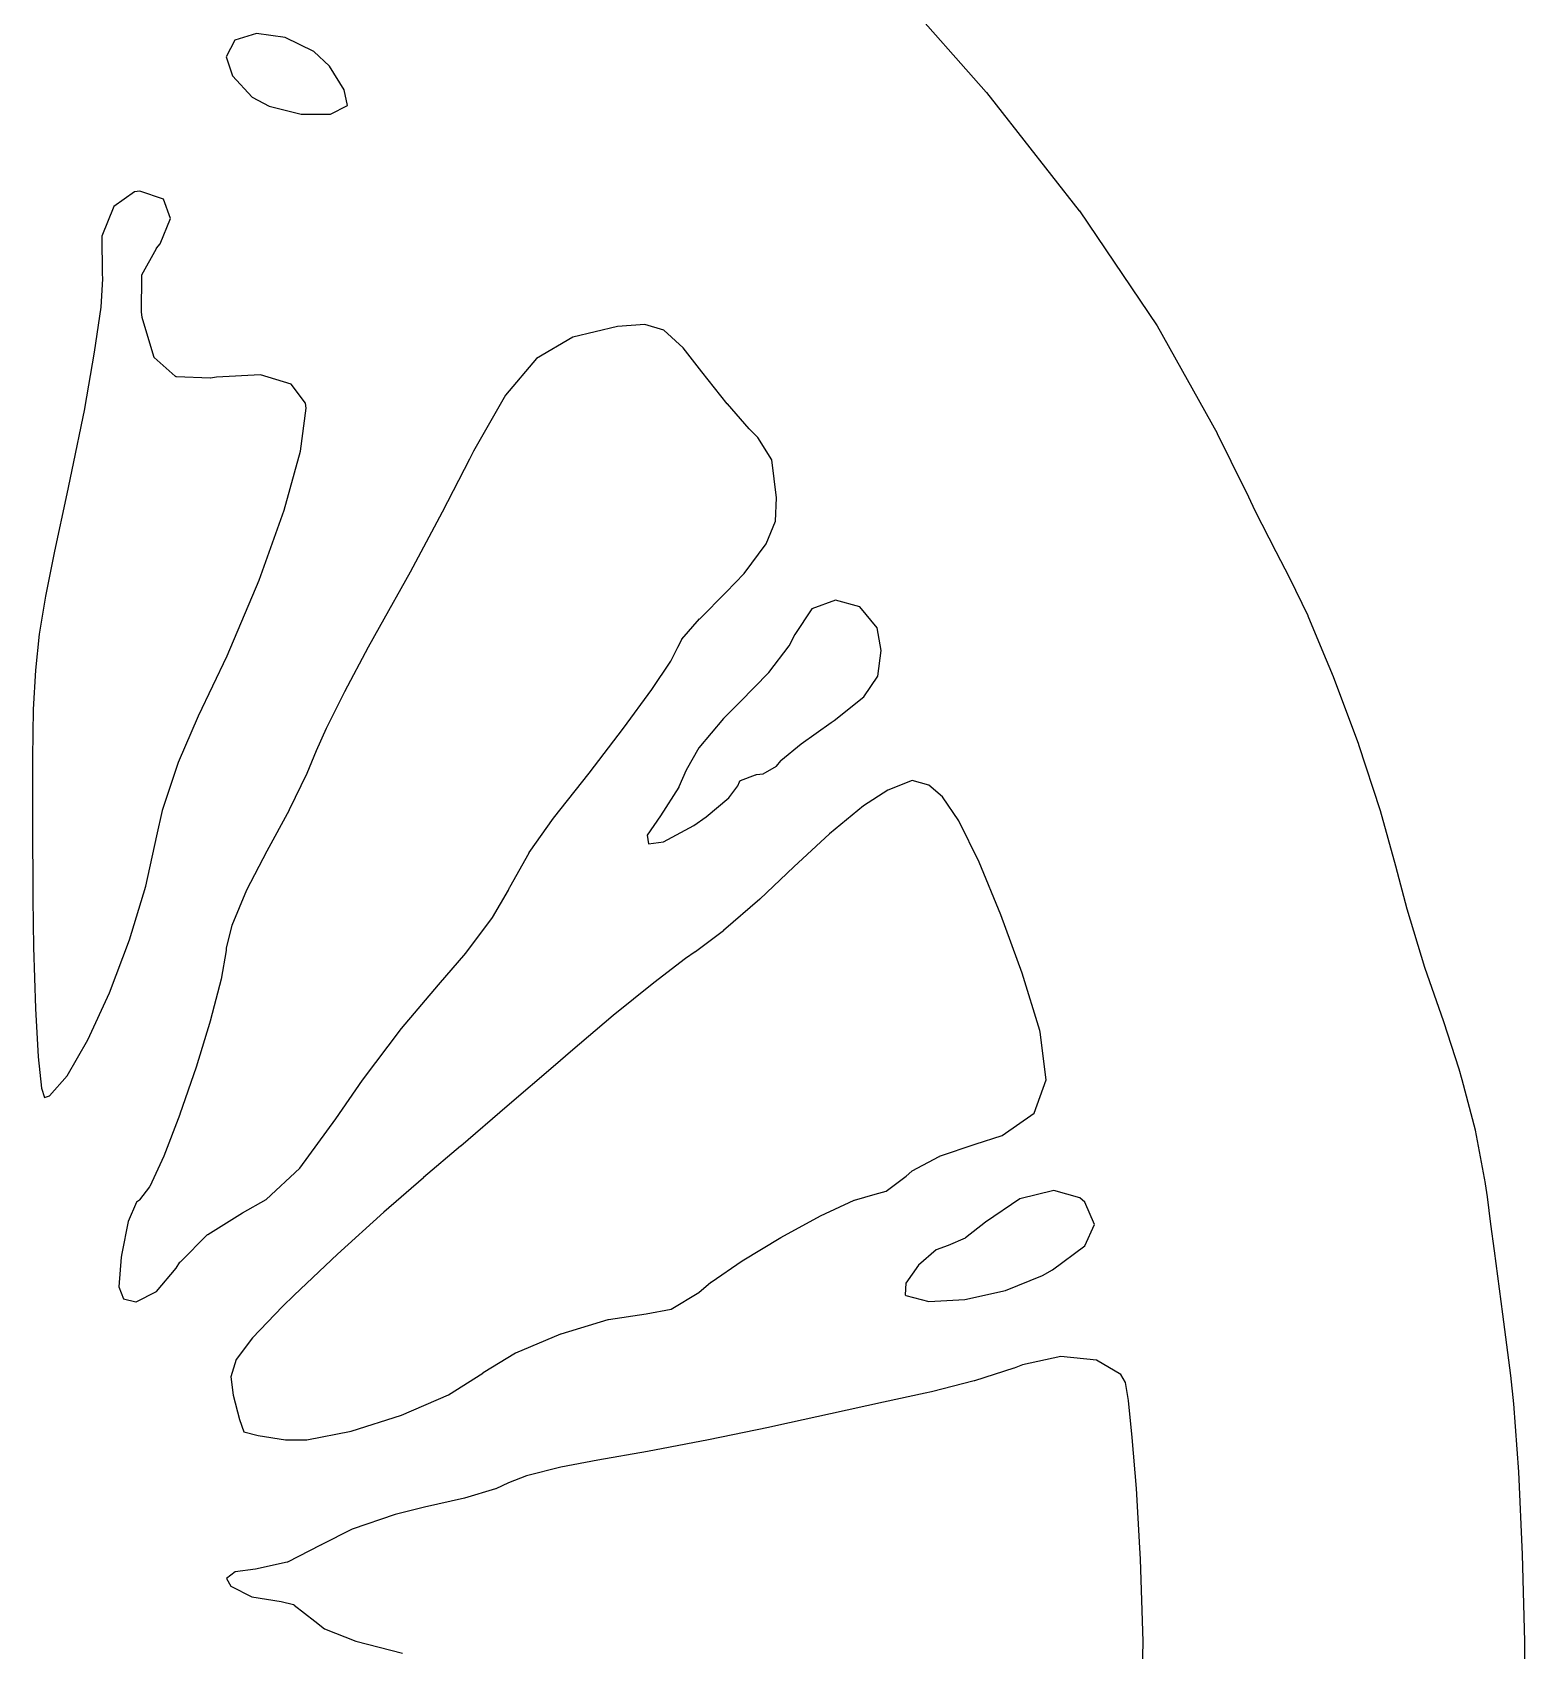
# Model space of a CAD drawing. Extents: x 42 to 258, y -102 to -28.
# Drawn here: x 104.902 to 108.858, y -61.53 to -57.242 of the extents above; entities that cross this region are included whole.
import ezdxf

# ---------------------------------------------------------------- set-up
doc = ezdxf.new("R2010")
doc.units = 0
doc.header["$MEASUREMENT"] = 0
doc.layers.add('BLACK', color=7, linetype='CONTINUOUS')

msp = doc.modelspace()

# ---------------------------------------------------------------- linework, layer by layer
at = {"layer": 'Black'}
for p, q in [((107.153, -57.0874), (107.429, -57.4009)), ((105.438, -57.2625), (105.415, -57.3073)), ((105.496, -57.2451), (105.438, -57.2625)), ((105.572, -57.2554), (105.496, -57.2451)), ((105.648, -57.2928), (105.572, -57.2554)), ((105.415, -57.3073), (105.432, -57.357)), ((105.689, -57.3315), (105.648, -57.2928)), ((105.432, -57.357), (105.484, -57.4141)), ((105.728, -57.3943), (105.689, -57.3315)), ((105.737, -57.436), (105.728, -57.3943)), ((107.429, -57.4009), (107.43, -57.401)), ((107.43, -57.401), (107.43, -57.4011)), ((107.43, -57.4011), (107.455, -57.434)), ((105.484, -57.4141), (105.529, -57.4379)), ((105.529, -57.4379), (105.614, -57.4592)), ((105.692, -57.4589), (105.737, -57.436)), ((107.455, -57.434), (107.675, -57.7151)), ((105.614, -57.4592), (105.692, -57.4589)), ((105.173, -57.6648), (105.118, -57.7039)), ((105.187, -57.6631), (105.173, -57.6648)), ((105.249, -57.6842), (105.187, -57.6631)), ((105.118, -57.7039), (105.086, -57.7817)), ((105.268, -57.7352), (105.249, -57.6842)), ((105.241, -57.8025), (105.268, -57.7352)), ((107.675, -57.7151), (107.675, -57.7152)), ((107.675, -57.7152), (107.676, -57.7154)), ((107.676, -57.7154), (107.882, -58.0196)), ((105.086, -57.7817), (105.087, -57.8818)), ((105.192, -57.8845), (105.231, -57.8148)), ((105.231, -57.814), (105.241, -57.8025)), ((105.231, -57.8144), (105.231, -57.814)), ((105.231, -57.8148), (105.231, -57.8144)), ((105.087, -57.8818), (105.088, -57.8941)), ((105.088, -57.8948), (105.083, -57.9701)), ((105.088, -57.8941), (105.088, -57.8944)), ((105.088, -57.8944), (105.088, -57.8948)), ((105.191, -57.9831), (105.192, -57.8869)), ((105.192, -57.8849), (105.192, -57.8845)), ((105.192, -57.8852), (105.192, -57.8849)), ((105.192, -57.8857), (105.192, -57.8852)), ((105.192, -57.8862), (105.192, -57.8857)), ((105.192, -57.8865), (105.192, -57.8862)), ((105.192, -57.8869), (105.192, -57.8865)), ((105.083, -57.9704), (105.066, -58.0895)), ((105.083, -57.9701), (105.083, -57.9702)), ((105.083, -57.9702), (105.083, -57.9704)), ((105.191, -57.9835), (105.191, -57.9831)), ((105.191, -57.9838), (105.191, -57.9835)), ((105.193, -57.9968), (105.191, -57.9838)), ((105.193, -57.9971), (105.193, -57.9968)), ((105.193, -57.9974), (105.193, -57.9971)), ((105.224, -58.1011), (105.193, -57.9974)), ((106.334, -58.0497), (106.238, -58.1066)), ((106.452, -58.0218), (106.334, -58.0497)), ((106.525, -58.0163), (106.452, -58.0218)), ((106.575, -58.0313), (106.525, -58.0163)), ((106.626, -58.0782), (106.575, -58.0313)), ((107.882, -58.0196), (107.882, -58.0198)), ((107.882, -58.0198), (107.882, -58.02)), ((107.882, -58.02), (108.041, -58.3045)), ((105.066, -58.0897), (105.04, -58.2391)), ((105.066, -58.0895), (105.066, -58.0896)), ((105.066, -58.0896), (105.066, -58.0897)), ((106.676, -58.1418), (106.626, -58.0782)), ((105.224, -58.1016), (105.224, -58.1011)), ((105.224, -58.102), (105.224, -58.1016)), ((105.225, -58.1023), (105.224, -58.102)), ((105.225, -58.1027), (105.225, -58.1023)), ((105.225, -58.103), (105.225, -58.1027)), ((105.225, -58.1034), (105.225, -58.103)), ((105.28, -58.1533), (105.225, -58.1034)), ((106.238, -58.1066), (106.155, -58.2033)), ((105.281, -58.1538), (105.28, -58.1533)), ((105.282, -58.1542), (105.281, -58.1538)), ((105.282, -58.1543), (105.282, -58.1542)), ((105.283, -58.1544), (105.282, -58.1543)), ((105.282, -58.1543), (105.282, -58.1543)), ((105.284, -58.1546), (105.283, -58.1544)), ((105.373, -58.1588), (105.284, -58.1546)), ((105.374, -58.1587), (105.373, -58.1588)), ((105.39, -58.1561), (105.374, -58.1587)), ((105.374, -58.1587), (105.374, -58.1587)), ((105.506, -58.1498), (105.39, -58.1561)), ((105.588, -58.1743), (105.506, -58.1498)), ((105.626, -58.2244), (105.588, -58.1743)), ((106.743, -58.2262), (106.676, -58.1418)), ((106.676, -58.1418), (106.676, -58.1418)), ((106.676, -58.1418), (106.676, -58.1418)), ((105.627, -58.238), (105.626, -58.2244)), ((106.155, -58.2033), (106.134, -58.2405)), ((106.744, -58.2262), (106.743, -58.2262)), ((106.744, -58.2263), (106.744, -58.2262)), ((105.04, -58.2392), (105.006, -58.4053)), ((105.04, -58.2391), (105.04, -58.2391)), ((105.04, -58.2391), (105.04, -58.2392)), ((105.612, -58.3521), (105.627, -58.238)), ((106.134, -58.2405), (106.071, -58.3516)), ((106.801, -58.2922), (106.744, -58.2263)), ((106.801, -58.2924), (106.801, -58.2922)), ((106.801, -58.2925), (106.801, -58.2924)), ((106.824, -58.3152), (106.801, -58.2925)), ((108.041, -58.3045), (108.041, -58.3046)), ((108.041, -58.3046), (108.041, -58.3047)), ((108.041, -58.3047), (108.077, -58.3784)), ((105.569, -58.5084), (105.612, -58.3521)), ((106.071, -58.3516), (106.06, -58.3732)), ((106.861, -58.3744), (106.824, -58.3152)), ((106.06, -58.3733), (105.988, -58.5132)), ((106.06, -58.3732), (106.06, -58.3732)), ((106.06, -58.3732), (106.06, -58.3733)), ((106.873, -58.4754), (106.861, -58.3744)), ((108.077, -58.3784), (108.077, -58.3784)), ((108.077, -58.3784), (108.124, -58.473)), ((105.006, -58.4053), (104.993, -58.4644)), ((105.006, -58.4053), (105.006, -58.4053)), ((105.006, -58.4053), (105.006, -58.4053)), ((104.993, -58.4644), (104.961, -58.6163)), ((104.993, -58.4644), (104.993, -58.4644)), ((106.871, -58.5376), (106.873, -58.4754)), ((108.124, -58.473), (108.124, -58.473)), ((108.124, -58.473), (108.141, -58.5086)), ((105.503, -58.6935), (105.569, -58.5084)), ((105.988, -58.5132), (105.903, -58.672)), ((105.988, -58.5132), (105.988, -58.5132)), ((105.988, -58.5132), (105.988, -58.5132)), ((108.141, -58.5086), (108.196, -58.6177)), ((106.846, -58.5973), (106.871, -58.5376)), ((106.788, -58.676), (106.846, -58.5973)), ((104.961, -58.6163), (104.937, -58.7357)), ((108.196, -58.6177), (108.232, -58.6876)), ((105.418, -58.8944), (105.503, -58.6935)), ((105.903, -58.672), (105.821, -58.8193)), ((105.903, -58.672), (105.903, -58.672)), ((105.903, -58.672), (105.903, -58.672)), ((106.74, -58.7257), (106.788, -58.676)), ((108.232, -58.6876), (108.232, -58.6876)), ((108.232, -58.6876), (108.232, -58.6877)), ((108.232, -58.6877), (108.281, -58.7875)), ((104.937, -58.7357), (104.92, -58.8364)), ((106.67, -58.7959), (106.74, -58.7257)), ((106.967, -58.7693), (106.922, -58.8379)), ((107.03, -58.7465), (106.967, -58.7693)), ((107.094, -58.7643), (107.03, -58.7465)), ((107.14, -58.8198), (107.094, -58.7643)), ((105.821, -58.8193), (105.792, -58.871)), ((105.821, -58.8193), (105.821, -58.8193)), ((105.821, -58.8193), (105.821, -58.8193)), ((106.623, -58.8503), (106.669, -58.7962)), ((106.669, -58.7962), (106.67, -58.7961)), ((106.67, -58.7961), (106.67, -58.7959)), ((107.151, -58.8796), (107.14, -58.8198)), ((108.281, -58.7875), (108.281, -58.7876)), ((108.281, -58.7876), (108.281, -58.7877)), ((108.281, -58.7877), (108.318, -58.8775)), ((104.92, -58.8364), (104.91, -58.932)), ((106.612, -58.871), (106.623, -58.8512)), ((106.623, -58.8507), (106.623, -58.8503)), ((106.623, -58.8512), (106.623, -58.8507)), ((106.906, -58.8677), (106.852, -58.9385)), ((106.907, -58.8673), (106.906, -58.8677)), ((106.922, -58.8379), (106.907, -58.8669)), ((106.907, -58.8669), (106.907, -58.8673)), ((105.342, -59.0528), (105.418, -58.8944)), ((105.792, -58.871), (105.729, -58.989)), ((106.543, -58.9832), (106.593, -58.908)), ((106.593, -58.908), (106.612, -58.8711)), ((106.612, -58.8711), (106.612, -58.871)), ((106.612, -58.8711), (106.612, -58.8711)), ((107.142, -58.9481), (107.151, -58.8796)), ((108.318, -58.8775), (108.348, -58.9486)), ((104.91, -58.932), (104.904, -59.0363)), ((106.852, -58.9389), (106.777, -59.0163)), ((106.852, -58.9385), (106.852, -58.9387)), ((106.852, -58.9387), (106.852, -58.9389)), ((107.105, -59.003), (107.142, -58.9481)), ((108.348, -58.9486), (108.348, -58.9487)), ((108.348, -58.9487), (108.348, -58.9488)), ((108.348, -58.9488), (108.415, -59.1285)), ((105.729, -58.989), (105.68, -59.0863)), ((106.468, -59.0861), (106.543, -58.9832)), ((104.904, -59.0363), (104.902, -59.1631)), ((106.777, -59.0163), (106.733, -59.0602)), ((106.777, -59.0163), (106.777, -59.0163)), ((106.777, -59.0163), (106.777, -59.0163)), ((107.026, -59.0652), (107.105, -59.003)), ((105.289, -59.1757), (105.342, -59.053)), ((105.342, -59.0529), (105.342, -59.0528)), ((105.342, -59.053), (105.342, -59.0529)), ((106.733, -59.0602), (106.668, -59.1376)), ((106.939, -59.1271), (107.018, -59.0704)), ((107.018, -59.0704), (107.026, -59.0652)), ((107.018, -59.0704), (107.018, -59.0704)), ((107.018, -59.0704), (107.018, -59.0704)), ((105.68, -59.0863), (105.654, -59.1459)), ((106.377, -59.2053), (106.468, -59.0861)), ((104.902, -59.1631), (104.902, -59.3262)), ((105.654, -59.1459), (105.629, -59.2059)), ((105.654, -59.1459), (105.654, -59.1459)), ((106.668, -59.1376), (106.634, -59.1966)), ((106.885, -59.1715), (106.939, -59.1273)), ((106.939, -59.1272), (106.939, -59.1271)), ((106.939, -59.1273), (106.939, -59.1272)), ((108.415, -59.1285), (108.415, -59.1286)), ((108.415, -59.1286), (108.415, -59.1287)), ((108.415, -59.1287), (108.473, -59.3037)), ((105.247, -59.303), (105.289, -59.1761)), ((105.289, -59.1759), (105.289, -59.1757)), ((105.289, -59.1761), (105.289, -59.1759)), ((105.629, -59.2062), (105.582, -59.3025)), ((105.629, -59.2059), (105.629, -59.206)), ((105.629, -59.206), (105.629, -59.2062)), ((106.283, -59.3238), (106.377, -59.2053)), ((106.634, -59.1966), (106.615, -59.2411)), ((106.778, -59.2247), (106.818, -59.2091)), ((106.818, -59.2091), (106.819, -59.209)), ((106.819, -59.209), (106.82, -59.2088)), ((106.82, -59.2088), (106.838, -59.2069)), ((106.838, -59.2069), (106.873, -59.186)), ((106.873, -59.186), (106.885, -59.172)), ((106.885, -59.1718), (106.885, -59.1715)), ((106.885, -59.172), (106.885, -59.1718)), ((106.615, -59.2419), (106.566, -59.3178)), ((106.615, -59.2411), (106.615, -59.2414)), ((106.615, -59.2414), (106.615, -59.2419)), ((106.747, -59.2704), (106.771, -59.2388)), ((106.771, -59.2388), (106.775, -59.2276)), ((106.775, -59.2269), (106.776, -59.2266)), ((106.775, -59.2273), (106.775, -59.2269)), ((106.775, -59.2276), (106.775, -59.2273)), ((106.776, -59.2256), (106.777, -59.2253)), ((106.776, -59.2259), (106.776, -59.2256)), ((106.776, -59.2261), (106.776, -59.2259)), ((106.776, -59.2266), (106.776, -59.2261)), ((106.777, -59.225), (106.778, -59.2249)), ((106.777, -59.2253), (106.777, -59.225)), ((106.778, -59.2249), (106.778, -59.2247)), ((107.168, -59.2498), (107.104, -59.2919)), ((107.233, -59.2247), (107.168, -59.2498)), ((107.277, -59.2366), (107.233, -59.2247)), ((107.313, -59.268), (107.277, -59.2366)), ((106.687, -59.3204), (106.747, -59.2704)), ((107.104, -59.2919), (107.014, -59.3655)), ((107.356, -59.3315), (107.313, -59.268)), ((104.902, -59.3262), (104.903, -59.5391)), ((105.232, -59.3714), (105.247, -59.3035)), ((105.247, -59.3033), (105.247, -59.303)), ((105.247, -59.3035), (105.247, -59.3033)), ((105.582, -59.3027), (105.523, -59.4114)), ((105.582, -59.3025), (105.582, -59.3026)), ((105.582, -59.3026), (105.582, -59.3027)), ((106.218, -59.4152), (106.283, -59.3241)), ((106.283, -59.324), (106.283, -59.3238)), ((106.283, -59.3241), (106.283, -59.324)), ((106.566, -59.3179), (106.531, -59.369)), ((106.566, -59.3178), (106.566, -59.3179)), ((106.566, -59.3179), (106.566, -59.3179)), ((106.654, -59.344), (106.687, -59.3204)), ((107.41, -59.441), (107.356, -59.3315)), ((108.473, -59.3037), (108.473, -59.3038)), ((108.473, -59.3038), (108.473, -59.304)), ((108.473, -59.304), (108.513, -59.4506)), ((105.203, -59.504), (105.232, -59.3714)), ((105.232, -59.3714), (105.232, -59.3714)), ((105.232, -59.3714), (105.232, -59.3714)), ((106.531, -59.369), (106.534, -59.3919)), ((106.574, -59.387), (106.654, -59.344)), ((107.014, -59.3655), (106.919, -59.4533)), ((105.523, -59.4114), (105.469, -59.5149)), ((106.167, -59.5074), (106.218, -59.4157)), ((106.218, -59.4154), (106.218, -59.4152)), ((106.218, -59.4157), (106.218, -59.4154)), ((106.534, -59.3919), (106.574, -59.387)), ((106.919, -59.4533), (106.829, -59.5389)), ((107.468, -59.5805), (107.41, -59.441)), ((108.513, -59.4506), (108.513, -59.4506)), ((108.513, -59.4506), (108.513, -59.4506)), ((108.513, -59.4506), (108.543, -59.5645)), ((105.159, -59.6469), (105.203, -59.504)), ((106.163, -59.5152), (106.166, -59.5078)), ((106.166, -59.5076), (106.167, -59.5074)), ((106.166, -59.5078), (106.166, -59.5076)), ((104.903, -59.5391), (104.903, -59.5391)), ((104.903, -59.5391), (104.905, -59.6659)), ((105.469, -59.5149), (105.43, -59.6082)), ((106.121, -59.587), (106.163, -59.5152)), ((106.829, -59.5391), (106.733, -59.6222)), ((106.829, -59.5389), (106.829, -59.539)), ((106.829, -59.539), (106.829, -59.5391)), ((106.05, -59.6818), (106.121, -59.587)), ((107.524, -59.7344), (107.468, -59.5805)), ((108.543, -59.5645), (108.59, -59.7185)), ((105.43, -59.6082), (105.415, -59.6677)), ((106.733, -59.6224), (106.659, -59.6781)), ((106.733, -59.6222), (106.733, -59.6223)), ((106.733, -59.6223), (106.733, -59.6224)), ((104.905, -59.6659), (104.91, -59.8285)), ((105.106, -59.7871), (105.159, -59.6469)), ((105.415, -59.6745), (105.402, -59.7505)), ((105.415, -59.6677), (105.415, -59.6738)), ((105.415, -59.6738), (105.415, -59.6742)), ((105.415, -59.6742), (105.415, -59.6745)), ((105.978, -59.7661), (106.05, -59.6818)), ((106.658, -59.6783), (106.632, -59.6963)), ((106.659, -59.6782), (106.658, -59.6783)), ((106.659, -59.6781), (106.659, -59.6782)), ((106.632, -59.6963), (106.548, -59.7603)), ((108.59, -59.7185), (108.64, -59.863)), ((105.402, -59.751), (105.374, -59.8589)), ((105.402, -59.7505), (105.402, -59.7507)), ((105.402, -59.7507), (105.402, -59.751)), ((105.88, -59.8813), (105.978, -59.7661)), ((105.978, -59.7661), (105.978, -59.7661)), ((105.978, -59.7661), (105.978, -59.7661)), ((106.548, -59.7603), (106.441, -59.847)), ((107.571, -59.887), (107.524, -59.7344)), ((105.049, -59.9115), (105.106, -59.7871)), ((104.91, -59.8285), (104.917, -59.9565)), ((106.441, -59.847), (106.328, -59.9431)), ((105.374, -59.8591), (105.336, -59.9835)), ((105.374, -59.8589), (105.374, -59.859)), ((105.374, -59.859), (105.374, -59.8591)), ((105.777, -60.0179), (105.88, -59.8815)), ((105.88, -59.8814), (105.88, -59.8813)), ((105.88, -59.8815), (105.88, -59.8814)), ((107.572, -59.8912), (107.571, -59.887)), ((107.588, -60.0173), (107.572, -59.8912)), ((108.64, -59.863), (108.64, -59.863)), ((108.64, -59.863), (108.64, -59.8631)), ((108.64, -59.8631), (108.681, -59.9884)), ((104.994, -60.0068), (105.049, -59.9115)), ((104.917, -59.9565), (104.926, -60.0398)), ((105.336, -59.9836), (105.293, -60.1088)), ((105.336, -59.9835), (105.336, -59.9835)), ((105.336, -59.9835), (105.336, -59.9836)), ((106.288, -59.9775), (106.16, -60.0875)), ((106.328, -59.9431), (106.288, -59.9775)), ((106.288, -59.9775), (106.288, -59.9775)), ((106.288, -59.9775), (106.288, -59.9775)), ((104.947, -60.0595), (104.994, -60.0068)), ((105.706, -60.121), (105.777, -60.0181)), ((105.777, -60.018), (105.777, -60.0179)), ((105.777, -60.0181), (105.777, -60.018)), ((107.556, -60.1054), (107.588, -60.0173)), ((108.681, -59.9884), (108.681, -59.9886)), ((108.681, -59.9886), (108.681, -59.9887)), ((108.681, -59.9887), (108.689, -60.0166)), ((108.689, -60.0166), (108.689, -60.0166)), ((108.689, -60.0166), (108.724, -60.1502)), ((104.926, -60.0398), (104.934, -60.0645)), ((104.934, -60.0645), (104.947, -60.0595)), ((105.293, -60.1089), (105.25, -60.2194)), ((105.293, -60.1088), (105.293, -60.1088)), ((105.293, -60.1088), (105.293, -60.1089)), ((106.16, -60.0876), (106.037, -60.1935)), ((106.16, -60.0875), (106.16, -60.0876)), ((106.16, -60.0876), (106.16, -60.0876)), ((107.471, -60.1651), (107.556, -60.1054)), ((105.611, -60.2519), (105.706, -60.121)), ((108.724, -60.1502), (108.724, -60.1504)), ((108.724, -60.1504), (108.724, -60.1506)), ((108.724, -60.1506), (108.751, -60.2923)), ((106.036, -60.1935), (105.938, -60.2765)), ((106.037, -60.1935), (106.036, -60.1935)), ((106.036, -60.1935), (106.036, -60.1935)), ((107.305, -60.2201), (107.4, -60.1882)), ((107.4, -60.1881), (107.471, -60.1651)), ((107.4, -60.1882), (107.4, -60.1881)), ((107.4, -60.1881), (107.4, -60.1881)), ((105.25, -60.2197), (105.213, -60.2998)), ((105.25, -60.2194), (105.25, -60.2195)), ((105.25, -60.2195), (105.25, -60.2197)), ((107.233, -60.2585), (107.304, -60.2204)), ((107.304, -60.2204), (107.305, -60.2203)), ((107.305, -60.2203), (107.305, -60.2201)), ((105.521, -60.3348), (105.611, -60.2519)), ((105.938, -60.2769), (105.833, -60.3678)), ((105.938, -60.2765), (105.938, -60.2765)), ((105.938, -60.2765), (105.938, -60.2765)), ((105.938, -60.2765), (105.938, -60.2769)), ((107.164, -60.3128), (107.217, -60.2728)), ((107.217, -60.2728), (107.232, -60.2592)), ((107.232, -60.2592), (107.233, -60.2589)), ((107.233, -60.2589), (107.233, -60.2585)), ((105.212, -60.3007), (105.186, -60.3351)), ((105.213, -60.3003), (105.212, -60.3007)), ((105.213, -60.2998), (105.213, -60.3003)), ((107.08, -60.3363), (107.135, -60.3202)), ((107.135, -60.3202), (107.164, -60.3128)), ((107.135, -60.3202), (107.135, -60.3202)), ((107.135, -60.3202), (107.135, -60.3202)), ((107.608, -60.3105), (107.518, -60.3331)), ((107.677, -60.3297), (107.608, -60.3105)), ((108.751, -60.2923), (108.751, -60.2925)), ((108.751, -60.2925), (108.751, -60.2926)), ((108.751, -60.2926), (108.756, -60.3275)), ((105.178, -60.342), (105.156, -60.3932)), ((105.186, -60.3359), (105.178, -60.342)), ((105.186, -60.3351), (105.186, -60.3355)), ((105.186, -60.3355), (105.186, -60.3359)), ((105.367, -60.4268), (105.459, -60.3696)), ((105.459, -60.3695), (105.521, -60.3348)), ((105.459, -60.3696), (105.459, -60.3695)), ((105.459, -60.3696), (105.459, -60.3696)), ((105.833, -60.3678), (105.71, -60.4794)), ((106.99, -60.3781), (107.079, -60.3366)), ((107.079, -60.3365), (107.08, -60.3363)), ((107.079, -60.3366), (107.079, -60.3365)), ((107.518, -60.3331), (107.427, -60.3949)), ((107.69, -60.3414), (107.677, -60.3297)), ((107.716, -60.4004), (107.69, -60.3414)), ((108.756, -60.3275), (108.756, -60.3275)), ((108.756, -60.3275), (108.756, -60.3275)), ((108.756, -60.3275), (108.765, -60.3998)), ((105.156, -60.3932), (105.139, -60.4773)), ((106.885, -60.4349), (106.99, -60.3782)), ((106.99, -60.3782), (106.99, -60.3781)), ((106.99, -60.3782), (106.99, -60.3782)), ((107.427, -60.3949), (107.374, -60.4361)), ((107.69, -60.4575), (107.716, -60.4004)), ((108.765, -60.3998), (108.775, -60.4705)), ((105.294, -60.5001), (105.366, -60.4275)), ((105.366, -60.4275), (105.367, -60.4272)), ((105.367, -60.4272), (105.367, -60.4268)), ((106.782, -60.4966), (106.885, -60.435)), ((106.885, -60.435), (106.885, -60.4349)), ((106.885, -60.435), (106.885, -60.435)), ((107.373, -60.4367), (107.328, -60.4566)), ((107.374, -60.4364), (107.373, -60.4367)), ((107.374, -60.4361), (107.374, -60.4364)), ((105.137, -60.4875), (105.131, -60.5661)), ((105.139, -60.4773), (105.137, -60.4875)), ((105.71, -60.4794), (105.596, -60.5878)), ((106.7, -60.5531), (106.782, -60.4968)), ((106.782, -60.4967), (106.782, -60.4966)), ((106.782, -60.4968), (106.782, -60.4967)), ((107.296, -60.4682), (107.25, -60.5084)), ((107.328, -60.4567), (107.296, -60.4682)), ((107.328, -60.4566), (107.328, -60.4566)), ((107.328, -60.4566), (107.328, -60.4567)), ((107.605, -60.5208), (107.69, -60.4575)), ((108.775, -60.4705), (108.775, -60.4705)), ((108.775, -60.4705), (108.775, -60.4706)), ((108.775, -60.4706), (108.797, -60.638)), ((105.231, -60.5784), (105.283, -60.5163)), ((105.283, -60.5163), (105.293, -60.5009)), ((105.293, -60.5006), (105.294, -60.5001)), ((105.293, -60.5009), (105.293, -60.5006)), ((107.25, -60.5084), (107.216, -60.5562)), ((107.48, -60.5754), (107.578, -60.5361)), ((107.578, -60.5361), (107.605, -60.5208)), ((105.131, -60.5661), (105.143, -60.5981)), ((105.177, -60.6055), (105.231, -60.5784)), ((106.594, -60.6247), (106.668, -60.5805)), ((106.668, -60.5805), (106.699, -60.5535)), ((106.699, -60.5535), (106.7, -60.5533)), ((106.7, -60.5533), (106.7, -60.5531)), ((107.216, -60.5562), (107.214, -60.5873)), ((107.372, -60.5992), (107.48, -60.5754)), ((105.143, -60.5981), (105.176, -60.6055)), ((105.176, -60.6055), (105.177, -60.6055)), ((105.565, -60.6184), (105.485, -60.7012)), ((105.596, -60.5878), (105.565, -60.6184)), ((106.528, -60.6376), (106.594, -60.6247)), ((107.214, -60.5873), (107.216, -60.5889)), ((107.216, -60.5889), (107.277, -60.6045)), ((107.277, -60.6045), (107.372, -60.5992)), ((106.303, -60.6903), (106.427, -60.6526)), ((106.427, -60.6525), (106.428, -60.6524)), ((106.427, -60.6526), (106.427, -60.6525)), ((106.428, -60.6524), (106.528, -60.6376)), ((108.797, -60.638), (108.797, -60.638)), ((108.797, -60.638), (108.797, -60.638)), ((108.797, -60.638), (108.818, -60.8006)), ((105.485, -60.7012), (105.442, -60.7587)), ((106.183, -60.7405), (106.302, -60.6904)), ((106.302, -60.6904), (106.303, -60.6903)), ((106.302, -60.6904), (106.302, -60.6904)), ((106.096, -60.793), (106.182, -60.7409)), ((106.182, -60.7407), (106.183, -60.7405)), ((106.182, -60.7409), (106.182, -60.7407)), ((107.627, -60.7502), (107.525, -60.7728)), ((107.721, -60.7602), (107.627, -60.7502)), ((105.442, -60.7587), (105.428, -60.8044)), ((106.004, -60.8519), (106.095, -60.7943)), ((106.095, -60.7943), (106.096, -60.7935)), ((106.096, -60.7933), (106.096, -60.793)), ((106.096, -60.7935), (106.096, -60.7933)), ((107.502, -60.7815), (107.398, -60.8149)), ((107.503, -60.7814), (107.502, -60.7815)), ((107.525, -60.7728), (107.503, -60.7814)), ((107.503, -60.7814), (107.503, -60.7814)), ((107.786, -60.7986), (107.721, -60.7602)), ((107.798, -60.8192), (107.786, -60.7986)), ((105.428, -60.8044), (105.434, -60.8531)), ((107.397, -60.815), (107.284, -60.8438)), ((107.398, -60.8149), (107.397, -60.815)), ((107.398, -60.8149), (107.398, -60.8149)), ((107.806, -60.8667), (107.798, -60.8192)), ((108.818, -60.8006), (108.818, -60.8007)), ((108.818, -60.8007), (108.818, -60.8007)), ((108.818, -60.8007), (108.826, -60.8758)), ((105.434, -60.8531), (105.451, -60.9178)), ((105.88, -60.9061), (106.004, -60.8519)), ((107.157, -60.8716), (107.016, -60.9023)), ((107.267, -60.8476), (107.157, -60.8716)), ((107.157, -60.8716), (107.157, -60.8716)), ((107.284, -60.8438), (107.267, -60.8476)), ((107.267, -60.8476), (107.267, -60.8476)), ((107.284, -60.8438), (107.284, -60.8438)), ((107.284, -60.8438), (107.284, -60.8438)), ((107.816, -60.965), (107.806, -60.8667)), ((108.826, -60.8758), (108.826, -60.8759)), ((108.826, -60.8759), (108.826, -60.8759)), ((108.826, -60.8759), (108.839, -61.0562)), ((105.451, -60.9178), (105.462, -60.95)), ((105.747, -60.9485), (105.88, -60.9061)), ((107.016, -60.9023), (106.872, -60.934)), ((107.016, -60.9023), (107.016, -60.9023)), ((105.462, -60.95), (105.5, -60.9599)), ((105.5, -60.9599), (105.573, -60.9715)), ((105.629, -60.9711), (105.747, -60.9485)), ((106.852, -60.9383), (106.693, -60.9713)), ((106.872, -60.934), (106.852, -60.9383)), ((106.852, -60.9383), (106.852, -60.9383)), ((106.852, -60.9383), (106.852, -60.9383)), ((106.872, -60.934), (106.872, -60.934)), ((106.872, -60.934), (106.872, -60.934)), ((107.827, -61.0999), (107.816, -60.965)), ((105.573, -60.9715), (105.629, -60.9711)), ((106.532, -61.0024), (106.4, -61.0255)), ((106.693, -60.9713), (106.532, -61.0024)), ((106.532, -61.0024), (106.532, -61.0024)), ((106.532, -61.0024), (106.532, -61.0024)), ((106.693, -60.9713), (106.693, -60.9713)), ((106.693, -60.9713), (106.693, -60.9713)), ((106.302, -61.0438), (106.211, -61.0663)), ((106.4, -61.0255), (106.302, -61.0438)), ((106.4, -61.0255), (106.4, -61.0255)), ((106.163, -61.0856), (106.13, -61.1009)), ((106.211, -61.0663), (106.163, -61.0856)), ((108.839, -61.0562), (108.839, -61.0563)), ((108.839, -61.0563), (108.839, -61.0563)), ((108.839, -61.0563), (108.849, -61.2752)), ((106.047, -61.126), (105.941, -61.15)), ((106.129, -61.1012), (106.047, -61.126)), ((106.047, -61.126), (106.047, -61.126)), ((106.047, -61.126), (106.047, -61.126)), ((106.13, -61.101), (106.129, -61.1012)), ((106.13, -61.1009), (106.13, -61.101)), ((107.836, -61.2578), (107.827, -61.0999)), ((105.863, -61.1687), (105.749, -61.2077)), ((105.941, -61.15), (105.863, -61.1687)), ((105.749, -61.2077), (105.667, -61.2494)), ((105.665, -61.2508), (105.578, -61.2953)), ((105.666, -61.2505), (105.665, -61.2508)), ((105.667, -61.2494), (105.666, -61.2504)), ((105.666, -61.2504), (105.666, -61.2505)), ((107.838, -61.2878), (107.836, -61.2578)), ((105.577, -61.2957), (105.493, -61.3141)), ((105.578, -61.2954), (105.577, -61.2957)), ((105.578, -61.2953), (105.578, -61.2954)), ((107.845, -61.5058), (107.838, -61.2878)), ((108.849, -61.2752), (108.849, -61.2753)), ((108.849, -61.2753), (108.849, -61.2753)), ((108.849, -61.2753), (108.855, -61.5057)), ((105.439, -61.3214), (105.416, -61.3389)), ((105.416, -61.3389), (105.428, -61.3589)), ((105.493, -61.3142), (105.439, -61.3214)), ((105.493, -61.3141), (105.493, -61.3141)), ((105.493, -61.3141), (105.493, -61.3142)), ((105.428, -61.3589), (105.483, -61.3874)), ((105.483, -61.3874), (105.561, -61.3996)), ((105.561, -61.3996), (105.561, -61.3996)), ((105.561, -61.3996), (105.561, -61.3997)), ((105.561, -61.3997), (105.594, -61.4079)), ((105.594, -61.4079), (105.594, -61.408)), ((105.594, -61.408), (105.594, -61.408)), ((105.594, -61.408), (105.595, -61.4084)), ((105.595, -61.4084), (105.596, -61.4086)), ((105.596, -61.4086), (105.596, -61.4088)), ((105.596, -61.4088), (105.596, -61.4089)), ((105.596, -61.4089), (105.65, -61.452)), ((105.65, -61.452), (105.676, -61.4719)), ((105.676, -61.4719), (105.759, -61.5049)), ((105.759, -61.5049), (105.883, -61.5361)), ((107.841, -61.6656), (107.845, -61.5058)), ((108.855, -61.5057), (108.855, -61.52)), ((108.855, -61.52), (108.855, -61.5201)), ((108.855, -61.5201), (108.855, -61.5201)), ((108.855, -61.5201), (108.858, -61.7779))]:
    msp.add_line(p, q, dxfattribs=at)

doc.saveas('drawing.dxf')
